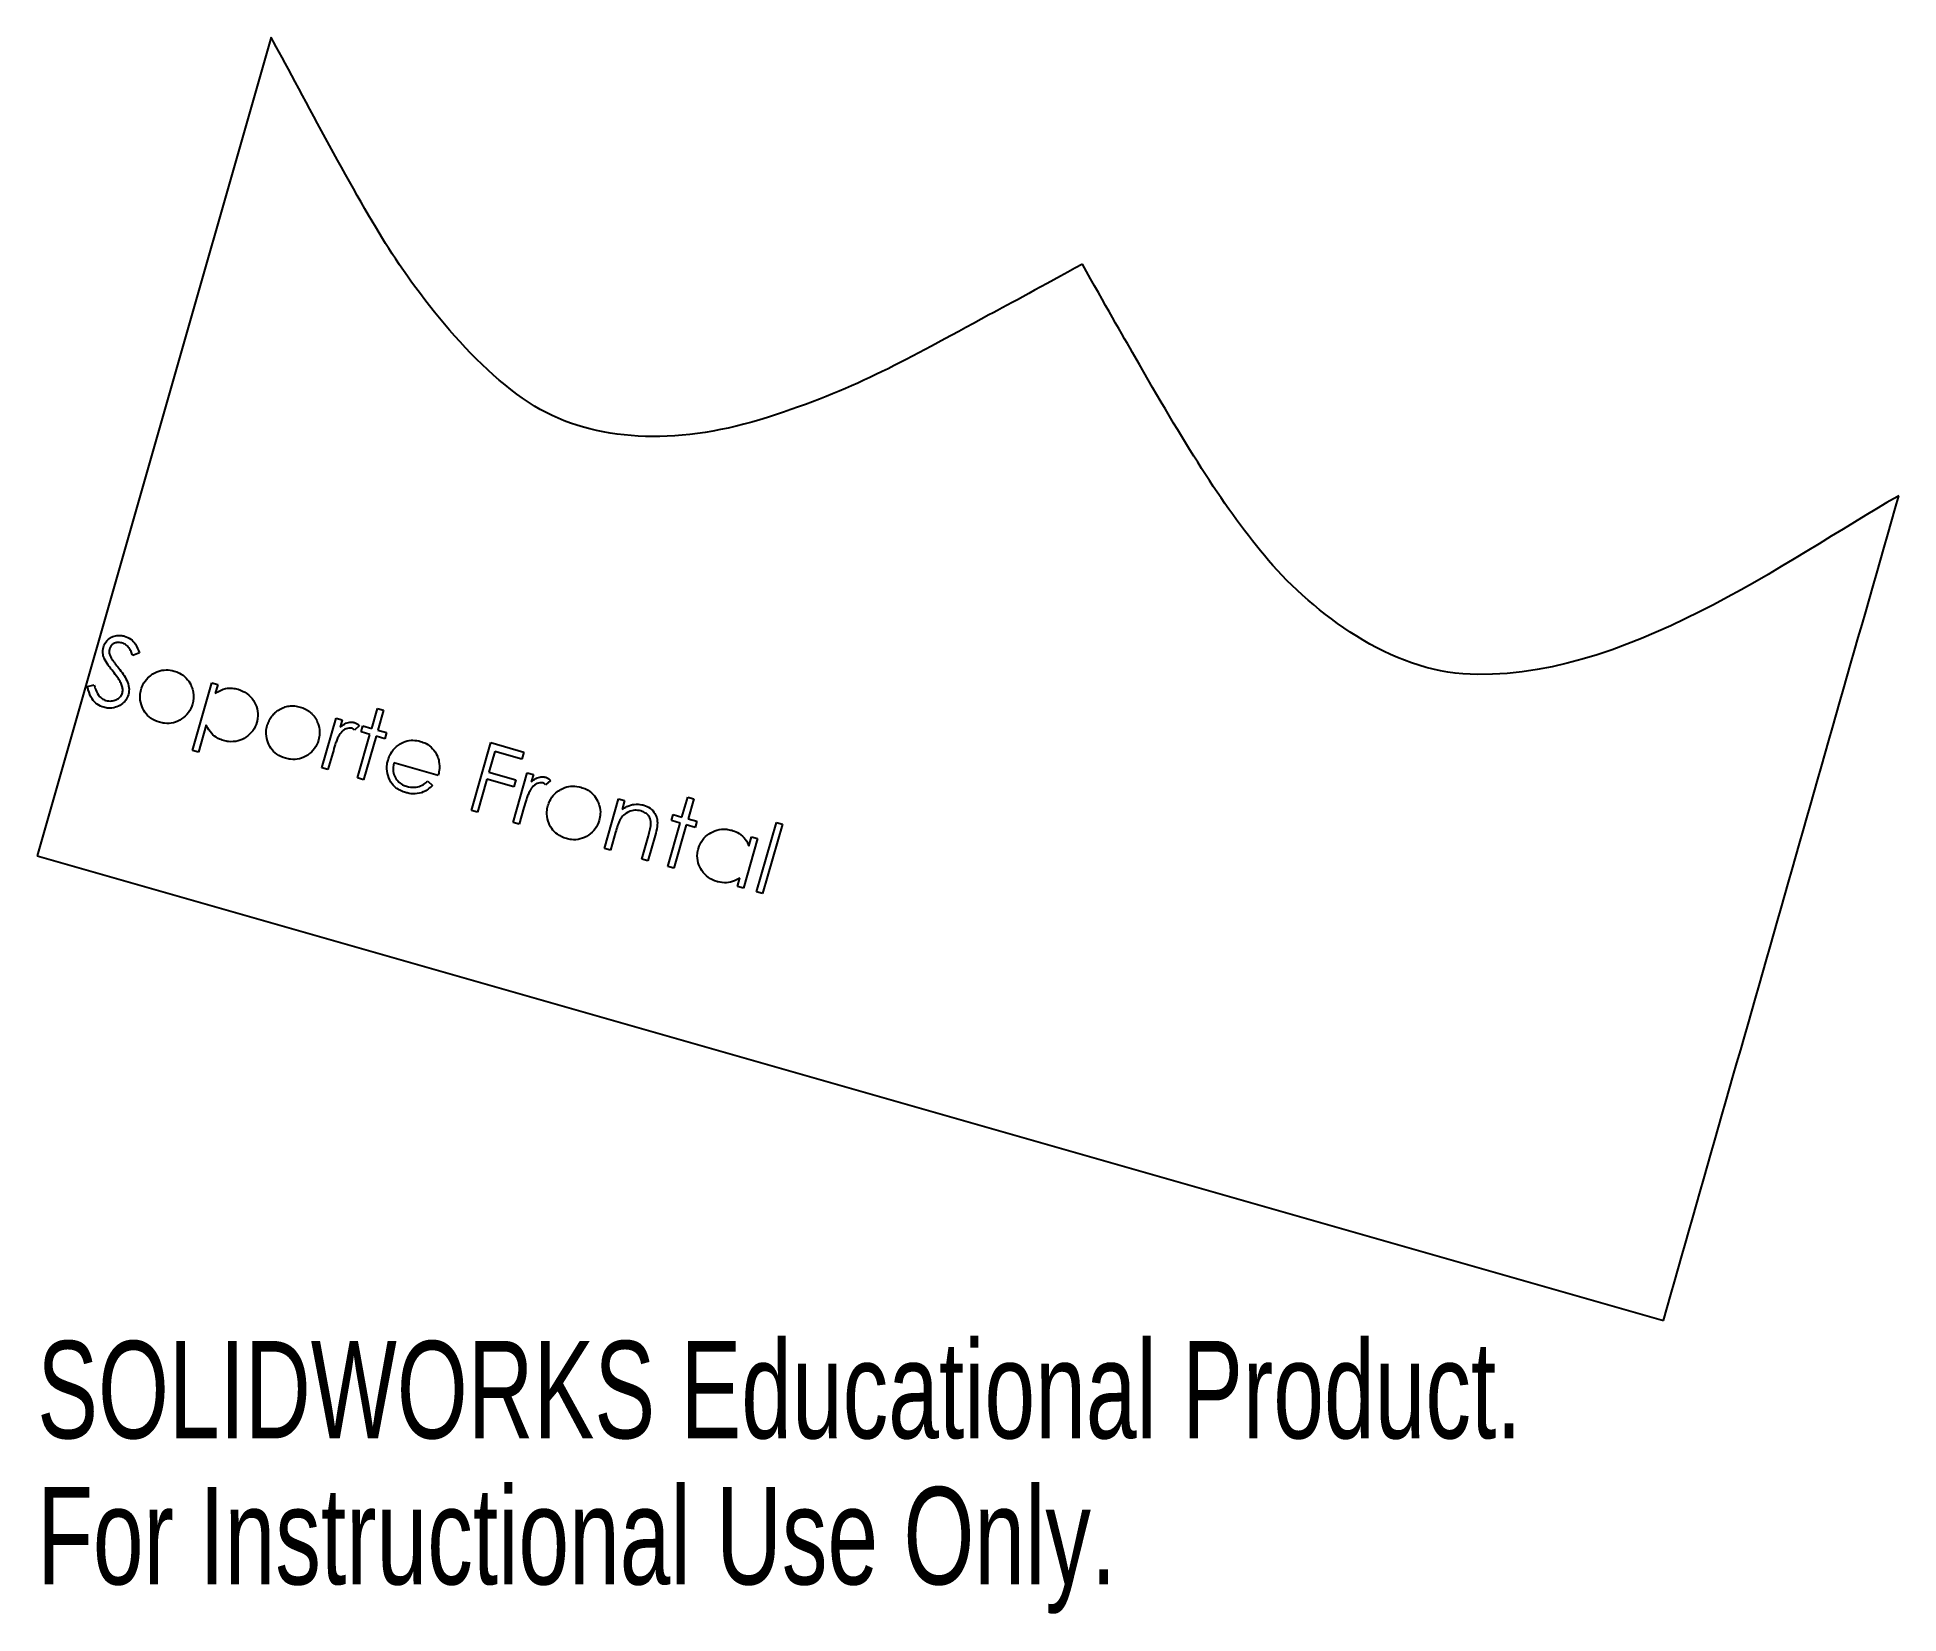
# Model space of a CAD drawing. Header units: millimetres. Extents: x -252.5 to -160.1, y 2.9 to 81.1.
import ezdxf

# ---------------------------------------------------------------- set-up
doc = ezdxf.new("R2010")
doc.units = ezdxf.units.MM
doc.styles.add('SLDTEXTSTYLE0', font='TXT', dxfattribs={"width": 0.7})

msp = doc.modelspace()

# ---------------------------------------------------------------- linework, layer by layer
at = {"color": 7, "linetype": 'Continuous', "lineweight": 25}
for p, q in [((-240.844, 81.136), (-252.454, 40.501)), ((-160.051, 58.375), (-160.138, 58.325)), ((-247.381, 50.577), (-247.714, 50.449)), ((-249.961, 48.899), (-249.628, 48.989)), ((-244.753, 45.729), (-243.792, 49.095)), ((-243.792, 49.095), (-243.49, 49.008)), ((-243.49, 49.008), (-243.62, 48.553)), ((-238.325, 44.873), (-237.622, 47.332)), ((-237.622, 47.332), (-237.32, 47.246)), ((-237.32, 47.246), (-237.423, 46.884)), ((-235.853, 46.826), (-235.569, 47.819)), ((-235.569, 47.819), (-235.267, 47.732)), ((-235.267, 47.732), (-235.551, 46.74)), ((-244.065, 46.995), (-244.451, 45.643)), ((-236.469, 46.958), (-236.709, 46.744)), ((-236.556, 44.367), (-235.939, 46.524)), ((-236.371, 46.648), (-236.284, 46.95)), ((-235.939, 46.524), (-236.371, 46.648)), ((-236.284, 46.95), (-235.853, 46.826)), ((-235.637, 46.438), (-236.254, 44.281)), ((-235.206, 46.315), (-235.637, 46.438)), ((-235.551, 46.74), (-235.119, 46.617)), ((-235.119, 46.617), (-235.206, 46.315)), ((-244.451, 45.643), (-244.753, 45.729)), ((-237.786, 45.613), (-238.023, 44.786)), ((-230.904, 42.752), (-229.942, 46.118)), ((-229.739, 45.686), (-230.034, 44.651)), ((-229.942, 46.118), (-228.303, 45.649)), ((-228.401, 45.304), (-229.739, 45.686)), ((-228.303, 45.649), (-228.401, 45.304)), ((-238.023, 44.786), (-238.325, 44.873)), ((-236.254, 44.281), (-236.556, 44.367)), ((-232.555, 44.484), (-234.756, 45.113)), ((-230.034, 44.651), (-228.697, 44.269)), ((-228.833, 42.161), (-228.13, 44.62)), ((-228.13, 44.62), (-227.828, 44.534)), ((-227.828, 44.534), (-227.931, 44.172)), ((-233.064, 44.21), (-232.836, 43.992)), ((-230.133, 44.306), (-230.602, 42.666)), ((-228.796, 43.923), (-230.133, 44.306)), ((-228.697, 44.269), (-228.796, 43.923)), ((-226.977, 44.246), (-227.217, 44.032)), ((-230.602, 42.666), (-230.904, 42.752)), ((-228.294, 42.901), (-228.531, 42.074)), ((-224.302, 40.866), (-223.6, 43.325)), ((-223.6, 43.325), (-223.298, 43.239)), ((-223.298, 43.239), (-223.424, 42.796)), ((-220.968, 42.247), (-220.882, 42.549)), ((-220.882, 42.549), (-220.45, 42.426)), ((-220.45, 42.426), (-220.167, 43.418)), ((-220.167, 43.418), (-219.865, 43.332)), ((-219.865, 43.332), (-220.148, 42.339)), ((-228.531, 42.074), (-228.833, 42.161)), ((-223.746, 41.669), (-224, 40.78)), ((-221.153, 39.966), (-220.536, 42.124)), ((-220.536, 42.124), (-220.968, 42.247)), ((-220.234, 42.037), (-220.851, 39.88)), ((-219.803, 41.914), (-220.234, 42.037)), ((-220.148, 42.339), (-219.717, 42.216)), ((-219.717, 42.216), (-219.803, 41.914)), ((-216.752, 38.709), (-215.766, 42.161)), ((-215.464, 42.074), (-216.45, 38.623)), ((-215.766, 42.161), (-215.464, 42.074)), ((-224, 40.78), (-224.302, 40.866)), ((-222.447, 40.336), (-222.117, 41.493)), ((-221.786, 41.506), (-222.145, 40.25)), ((-216.696, 41.353), (-217.399, 38.894)), ((-217.128, 40.984), (-216.998, 41.439)), ((-216.998, 41.439), (-216.696, 41.353)), ((-252.454, 40.501), (-171.732, 17.438)), ((-222.145, 40.25), (-222.447, 40.336)), ((-220.851, 39.88), (-221.153, 39.966)), ((-217.701, 38.98), (-217.58, 39.406)), ((-217.399, 38.894), (-217.701, 38.98)), ((-216.45, 38.623), (-216.752, 38.709))]:
    msp.add_line(p, q, dxfattribs=at)
for points, knots in [([(-205.211, 67.35), (-209.455, 65.052), (-211.596, 63.798), (-220.016, 60.976), (-224.07, 60.906), (-230.314, 64.097), (-233.506, 68.245), (-236.814, 73.547), (-239.569, 78.777), (-240.844, 81.136)], [0, 0, 0, 0, 0.25, 0.25, 0.5, 0.5, 0.75, 0.75, 1, 1, 1, 1]), ([(-160.138, 58.325), (-165.374, 55.345), (-173.871, 48.988), (-185.611, 49.813), (-189.391, 52.82), (-193.687, 57.989), (-195.563, 61.061), (-197.965, 65.28)], [0, 0, 0, 0, 0.5, 0.5, 0.75, 0.75, 1, 1, 1, 1]), ([(-249.127, 50.289), (-249.144, 50.334), (-249.161, 50.38), (-249.173, 50.426), (-249.197, 50.517), (-249.206, 50.613), (-249.197, 50.706), (-249.193, 50.756), (-249.182, 50.806), (-249.169, 50.855)], [0, 0, 0, 0, 0.0001450993, 0.0001450993, 0.0001450993, 0.0004292387, 0.0004292387, 0.0004292387, 0.0005807712, 0.0005807712, 0.0005807712, 0.0005807712]), ([(-249.169, 50.855), (-249.138, 50.949), (-249.098, 51.041), (-249.039, 51.121), (-248.98, 51.201), (-248.903, 51.269), (-248.819, 51.322), (-248.744, 51.368), (-248.659, 51.399), (-248.573, 51.419), (-248.486, 51.438), (-248.395, 51.445), (-248.306, 51.438), (-248.242, 51.433), (-248.178, 51.419), (-248.115, 51.403)], [0, 0, 0, 0, 0.000295621, 0.000295621, 0.000295621, 0.000594852, 0.000594852, 0.000594852, 0.000859261, 0.000859261, 0.000859261, 0.001126789, 0.001126789, 0.001126789, 0.001319839, 0.001319839, 0.001319839, 0.001319839]), ([(-248.248, 51.068), (-248.329, 51.088), (-248.414, 51.101), (-248.497, 51.089), (-248.551, 51.081), (-248.604, 51.064), (-248.652, 51.039), (-248.7, 51.014), (-248.745, 50.98), (-248.781, 50.939), (-248.812, 50.903), (-248.835, 50.86), (-248.851, 50.815), (-248.855, 50.805), (-248.859, 50.794), (-248.863, 50.783)], [0, 0, 0, 0, 0.0002504202, 0.0002504202, 0.0002504202, 0.0004112028, 0.0004112028, 0.0004112028, 0.0005731687, 0.0005731687, 0.0005731687, 0.0007139733, 0.0007139733, 0.0007139733, 0.0007479119, 0.0007479119, 0.0007479119, 0.0007479119]), ([(-247.714, 50.449), (-247.74, 50.515), (-247.768, 50.581), (-247.799, 50.645), (-247.829, 50.707), (-247.863, 50.768), (-247.903, 50.824), (-247.944, 50.881), (-247.994, 50.933), (-248.051, 50.974), (-248.11, 51.016), (-248.178, 51.045), (-248.248, 51.068)], [0, 0, 0, 0, 0.0002139737, 0.0002139737, 0.0002139737, 0.0004220412, 0.0004220412, 0.0004220412, 0.0006342021, 0.0006342021, 0.0006342021, 0.0008548928, 0.0008548928, 0.0008548928, 0.0008548928]), ([(-248.115, 51.403), (-248.008, 51.369), (-247.902, 51.321), (-247.812, 51.253), (-247.721, 51.184), (-247.643, 51.097), (-247.581, 51.001), (-247.497, 50.87), (-247.435, 50.724), (-247.381, 50.577)], [0, 0, 0, 0, 0.000339012, 0.000339012, 0.000339012, 0.000679325, 0.000679325, 0.000679325, 0.001144543, 0.001144543, 0.001144543, 0.001144543]), ([(-248.706, 49.673), (-248.745, 49.722), (-248.784, 49.771), (-248.822, 49.821), (-248.859, 49.87), (-248.897, 49.92), (-248.933, 49.971), (-249.005, 50.072), (-249.077, 50.175), (-249.127, 50.289)], [0, 0, 0, 0, 0.0001869988, 0.0001869988, 0.0001869988, 0.0003739948, 0.0003739948, 0.0003739948, 0.0007473307, 0.0007473307, 0.0007473307, 0.0007473307]), ([(-248.863, 50.783), (-248.878, 50.725), (-248.886, 50.664), (-248.882, 50.604), (-248.878, 50.544), (-248.861, 50.484), (-248.838, 50.428), (-248.818, 50.379), (-248.792, 50.331), (-248.765, 50.285)], [0, 0, 0, 0, 0.0001799924, 0.0001799924, 0.0001799924, 0.0003608447, 0.0003608447, 0.0003608447, 0.0005210359, 0.0005210359, 0.0005210359, 0.0005210359]), ([(-248.765, 50.285), (-248.739, 50.243), (-248.709, 50.204), (-248.68, 50.165), (-248.651, 50.126), (-248.621, 50.087), (-248.591, 50.049), (-248.53, 49.972), (-248.47, 49.896), (-248.409, 49.82)], [0, 0, 0, 0, 0.0001467145, 0.0001467145, 0.0001467145, 0.0002931616, 0.0002931616, 0.0002931616, 0.0005854286, 0.0005854286, 0.0005854286, 0.0005854286]), ([(-249.628, 48.989), (-249.606, 48.907), (-249.583, 48.824), (-249.552, 48.745), (-249.503, 48.618), (-249.435, 48.494), (-249.341, 48.395), (-249.285, 48.337), (-249.22, 48.287), (-249.147, 48.254), (-249.115, 48.239), (-249.082, 48.228), (-249.049, 48.217)], [0, 0, 0, 0, 0.000255071, 0.000255071, 0.000255071, 0.00066891, 0.00066891, 0.00066891, 0.000909812, 0.000909812, 0.000909812, 0.001013003, 0.001013003, 0.001013003, 0.001013003]), ([(-248.253, 48.963), (-248.28, 49.029), (-248.309, 49.093), (-248.344, 49.155), (-248.379, 49.216), (-248.416, 49.276), (-248.456, 49.335), (-248.534, 49.451), (-248.619, 49.563), (-248.706, 49.673)], [0, 0, 0, 0, 0.0002119452, 0.0002119452, 0.0002119452, 0.0004232559, 0.0004232559, 0.0004232559, 0.0008438633, 0.0008438633, 0.0008438633, 0.0008438633]), ([(-248.409, 49.82), (-248.334, 49.724), (-248.259, 49.627), (-248.191, 49.526), (-248.123, 49.425), (-248.059, 49.32), (-248.007, 49.209), (-247.955, 49.098), (-247.918, 48.977), (-247.903, 48.854), (-247.888, 48.739), (-247.9, 48.62), (-247.926, 48.508)], [0, 0, 0, 0, 0.000365777, 0.000365777, 0.000365777, 0.000732583, 0.000732583, 0.000732583, 0.001105935, 0.001105935, 0.001105935, 0.001458324, 0.001458324, 0.001458324, 0.001458324]), ([(-247.295, 48.758), (-247.27, 48.838), (-247.242, 48.917), (-247.206, 48.992), (-247.144, 49.12), (-247.059, 49.239), (-246.958, 49.339), (-246.883, 49.414), (-246.797, 49.476), (-246.708, 49.534)], [0, 0, 0, 0, 0.0002499791, 0.0002499791, 0.0002499791, 0.0006809722, 0.0006809722, 0.0006809722, 0.0009988874, 0.0009988874, 0.0009988874, 0.0009988874]), ([(-246.708, 49.534), (-246.629, 49.581), (-246.547, 49.624), (-246.461, 49.655), (-246.332, 49.702), (-246.193, 49.729), (-246.055, 49.73), (-245.92, 49.731), (-245.785, 49.708), (-245.655, 49.674)], [0, 0, 0, 0, 0.000275412, 0.000275412, 0.000275412, 0.000691465, 0.000691465, 0.000691465, 0.001097665, 0.001097665, 0.001097665, 0.001097665]), ([(-245.655, 49.674), (-245.567, 49.647), (-245.48, 49.616), (-245.399, 49.574), (-245.271, 49.509), (-245.152, 49.422), (-245.054, 49.317), (-244.966, 49.224), (-244.896, 49.114), (-244.836, 49.002)], [0, 0, 0, 0, 0.000274458, 0.000274458, 0.000274458, 0.000708512, 0.000708512, 0.000708512, 0.00109352, 0.00109352, 0.00109352, 0.00109352]), ([(-244.836, 49.002), (-244.818, 48.963), (-244.782, 48.886), (-244.742, 48.767), (-244.713, 48.647), (-244.697, 48.526), (-244.691, 48.404), (-244.698, 48.28), (-244.717, 48.155), (-244.738, 48.073), (-244.749, 48.031)], [0, 0, 0, 0, 0.128157, 0.253834, 0.376506, 0.498534, 0.621368, 0.744565, 0.870634, 1, 1, 1, 1]), ([(-249.148, 47.872), (-249.263, 47.907), (-249.376, 47.958), (-249.473, 48.028), (-249.572, 48.098), (-249.659, 48.188), (-249.725, 48.289), (-249.814, 48.424), (-249.875, 48.578), (-249.919, 48.733), (-249.935, 48.788), (-249.948, 48.844), (-249.961, 48.899)], [0, 0, 0, 0, 0.000361316, 0.000361316, 0.000361316, 0.00072516, 0.00072516, 0.00072516, 0.001208686, 0.001208686, 0.001208686, 0.001378284, 0.001378284, 0.001378284, 0.001378284]), ([(-247.926, 48.508), (-247.957, 48.408), (-248, 48.309), (-248.062, 48.225), (-248.124, 48.141), (-248.203, 48.067), (-248.29, 48.008), (-248.376, 47.949), (-248.471, 47.903), (-248.571, 47.872), (-248.685, 47.836), (-248.809, 47.823), (-248.929, 47.832), (-249.003, 47.837), (-249.076, 47.853), (-249.148, 47.872)], [0, 0, 0, 0, 0.000313553, 0.000313553, 0.000313553, 0.000627531, 0.000627531, 0.000627531, 0.000937955, 0.000937955, 0.000937955, 0.001299353, 0.001299353, 0.001299353, 0.001519593, 0.001519593, 0.001519593, 0.001519593]), ([(-249.049, 48.217), (-248.958, 48.193), (-248.863, 48.18), (-248.769, 48.188), (-248.693, 48.194), (-248.615, 48.211), (-248.545, 48.242), (-248.486, 48.267), (-248.431, 48.302), (-248.384, 48.346), (-248.337, 48.389), (-248.296, 48.441), (-248.267, 48.497), (-248.25, 48.53), (-248.238, 48.564), (-248.227, 48.599)], [0, 0, 0, 0, 0.0002810638, 0.0002810638, 0.0002810638, 0.0005111828, 0.0005111828, 0.0005111828, 0.0007012748, 0.0007012748, 0.0007012748, 0.0008908777, 0.0008908777, 0.0008908777, 0.0009975728, 0.0009975728, 0.0009975728, 0.0009975728]), ([(-248.227, 48.599), (-248.22, 48.629), (-248.213, 48.66), (-248.21, 48.691), (-248.204, 48.746), (-248.209, 48.802), (-248.221, 48.856), (-248.229, 48.892), (-248.241, 48.928), (-248.253, 48.963)], [0, 0, 0, 0, 0.0000937649, 0.0000937649, 0.0000937649, 0.0002610405, 0.0002610405, 0.0002610405, 0.0003733596, 0.0003733596, 0.0003733596, 0.0003733596]), ([(-246.382, 47.128), (-246.538, 47.177), (-246.693, 47.242), (-246.824, 47.338), (-246.934, 47.418), (-247.032, 47.518), (-247.109, 47.63), (-247.185, 47.742), (-247.245, 47.867), (-247.286, 47.996), (-247.334, 48.146), (-247.355, 48.308), (-247.346, 48.466), (-247.339, 48.564), (-247.32, 48.662), (-247.295, 48.758)], [0, 0, 0, 0, 0.000489459, 0.000489459, 0.000489459, 0.000896059, 0.000896059, 0.000896059, 0.001299914, 0.001299914, 0.001299914, 0.001773543, 0.001773543, 0.001773543, 0.002067076, 0.002067076, 0.002067076, 0.002067076]), ([(-243.62, 48.553), (-243.499, 48.642), (-243.367, 48.722), (-243.225, 48.769), (-243.081, 48.817), (-242.924, 48.831), (-242.772, 48.821), (-242.675, 48.814), (-242.578, 48.792), (-242.484, 48.768)], [0, 0, 0, 0, 0.000450021, 0.000450021, 0.000450021, 0.00090773, 0.00090773, 0.00090773, 0.001199011, 0.001199011, 0.001199011, 0.001199011]), ([(-242.484, 48.768), (-242.331, 48.719), (-242.18, 48.655), (-242.051, 48.56), (-241.92, 48.465), (-241.807, 48.343), (-241.72, 48.207), (-241.639, 48.082), (-241.576, 47.944), (-241.539, 47.8), (-241.498, 47.646), (-241.489, 47.48), (-241.512, 47.322), (-241.521, 47.258), (-241.536, 47.195), (-241.552, 47.132)], [0, 0, 0, 0, 0.000480256, 0.000480256, 0.000480256, 0.000964078, 0.000964078, 0.000964078, 0.001406938, 0.001406938, 0.001406938, 0.001887132, 0.001887132, 0.001887132, 0.002078479, 0.002078479, 0.002078479, 0.002078479]), ([(-244.749, 48.031), (-244.795, 47.884), (-244.858, 47.739), (-244.949, 47.614), (-245.04, 47.489), (-245.157, 47.379), (-245.285, 47.293), (-245.409, 47.208), (-245.549, 47.142), (-245.695, 47.105), (-245.837, 47.069), (-245.988, 47.062), (-246.134, 47.078), (-246.218, 47.088), (-246.3, 47.107), (-246.382, 47.128)], [0, 0, 0, 0, 0.000462429, 0.000462429, 0.000462429, 0.000927315, 0.000927315, 0.000927315, 0.001377636, 0.001377636, 0.001377636, 0.001818004, 0.001818004, 0.001818004, 0.002068303, 0.002068303, 0.002068303, 0.002068303]), ([(-241.552, 47.132), (-241.599, 46.983), (-241.662, 46.836), (-241.754, 46.709), (-241.846, 46.582), (-241.966, 46.471), (-242.098, 46.386), (-242.218, 46.309), (-242.35, 46.247), (-242.487, 46.21), (-242.64, 46.168), (-242.803, 46.155), (-242.961, 46.172), (-243.042, 46.181), (-243.122, 46.199), (-243.202, 46.219)], [0, 0, 0, 0, 0.00046844, 0.00046844, 0.00046844, 0.000941641, 0.000941641, 0.000941641, 0.001366103, 0.001366103, 0.001366103, 0.001842544, 0.001842544, 0.001842544, 0.002084533, 0.002084533, 0.002084533, 0.002084533]), ([(-241.038, 46.971), (-241.026, 47.012), (-241, 47.092), (-240.95, 47.208), (-240.891, 47.317), (-240.822, 47.417), (-240.743, 47.511), (-240.656, 47.598), (-240.558, 47.677), (-240.488, 47.723), (-240.452, 47.747)], [0, 0, 0, 0, 0.128919, 0.255238, 0.378679, 0.501088, 0.622714, 0.746241, 0.871589, 1, 1, 1, 1]), ([(-240.452, 47.747), (-240.412, 47.77), (-240.332, 47.817), (-240.205, 47.87), (-240.077, 47.91), (-239.945, 47.934), (-239.812, 47.945), (-239.675, 47.94), (-239.537, 47.922), (-239.445, 47.898), (-239.399, 47.886)], [0, 0, 0, 0, 0.128498, 0.252713, 0.374819, 0.496436, 0.617911, 0.741288, 0.8687, 1, 1, 1, 1]), ([(-239.399, 47.886), (-239.353, 47.872), (-239.263, 47.844), (-239.136, 47.786), (-239.019, 47.718), (-238.91, 47.64), (-238.813, 47.549), (-238.725, 47.449), (-238.645, 47.337), (-238.602, 47.255), (-238.58, 47.214)], [0, 0, 0, 0, 0.131751, 0.258332, 0.382134, 0.503804, 0.624693, 0.746871, 0.871514, 1, 1, 1, 1]), ([(-238.58, 47.214), (-238.545, 47.138), (-238.512, 47.061), (-238.489, 46.981), (-238.449, 46.845), (-238.432, 46.7), (-238.439, 46.558), (-238.445, 46.452), (-238.466, 46.347), (-238.493, 46.243)], [0, 0, 0, 0, 0.000250515, 0.000250515, 0.000250515, 0.000680048, 0.000680048, 0.000680048, 0.001000543, 0.001000543, 0.001000543, 0.001000543]), ([(-237.423, 46.884), (-237.373, 46.927), (-237.322, 46.969), (-237.267, 47.006), (-237.185, 47.06), (-237.093, 47.104), (-236.997, 47.125), (-236.925, 47.14), (-236.849, 47.145), (-236.776, 47.132), (-236.753, 47.128), (-236.73, 47.123), (-236.708, 47.117)], [0, 0, 0, 0, 0.0001981699, 0.0001981699, 0.0001981699, 0.0004970791, 0.0004970791, 0.0004970791, 0.0007189073, 0.0007189073, 0.0007189073, 0.0007881237, 0.0007881237, 0.0007881237, 0.0007881237]), ([(-243.202, 46.219), (-243.295, 46.249), (-243.388, 46.283), (-243.474, 46.329), (-243.597, 46.396), (-243.71, 46.483), (-243.803, 46.586), (-243.898, 46.689), (-243.975, 46.809), (-244.036, 46.935), (-244.046, 46.955), (-244.056, 46.975), (-244.065, 46.995)], [0, 0, 0, 0, 0.000294254, 0.000294254, 0.000294254, 0.000714345, 0.000714345, 0.000714345, 0.001136553, 0.001136553, 0.001136553, 0.001202248, 0.001202248, 0.001202248, 0.001202248]), ([(-240.126, 45.341), (-240.282, 45.389), (-240.436, 45.454), (-240.568, 45.55), (-240.678, 45.63), (-240.776, 45.731), (-240.853, 45.843), (-240.929, 45.955), (-240.989, 46.08), (-241.03, 46.209), (-241.078, 46.359), (-241.099, 46.521), (-241.089, 46.678), (-241.083, 46.777), (-241.063, 46.875), (-241.038, 46.971)], [0, 0, 0, 0, 0.000489459, 0.000489459, 0.000489459, 0.000896059, 0.000896059, 0.000896059, 0.001299914, 0.001299914, 0.001299914, 0.001773543, 0.001773543, 0.001773543, 0.002067076, 0.002067076, 0.002067076, 0.002067076]), ([(-238.493, 46.243), (-238.539, 46.096), (-238.602, 45.951), (-238.693, 45.826), (-238.784, 45.701), (-238.901, 45.592), (-239.029, 45.505), (-239.153, 45.421), (-239.293, 45.355), (-239.439, 45.318), (-239.581, 45.282), (-239.732, 45.274), (-239.878, 45.291), (-239.962, 45.3), (-240.044, 45.32), (-240.126, 45.341)], [0, 0, 0, 0, 0.000462429, 0.000462429, 0.000462429, 0.000927315, 0.000927315, 0.000927315, 0.001377636, 0.001377636, 0.001377636, 0.001818004, 0.001818004, 0.001818004, 0.002068303, 0.002068303, 0.002068303, 0.002068303]), ([(-237.491, 46.441), (-237.527, 46.377), (-237.557, 46.309), (-237.584, 46.241), (-237.611, 46.172), (-237.635, 46.103), (-237.658, 46.033), (-237.705, 45.894), (-237.746, 45.753), (-237.786, 45.613)], [0, 0, 0, 0, 0.0002211579, 0.0002211579, 0.0002211579, 0.0004415032, 0.0004415032, 0.0004415032, 0.0008801808, 0.0008801808, 0.0008801808, 0.0008801808]), ([(-236.851, 46.832), (-236.897, 46.841), (-236.945, 46.848), (-236.991, 46.842), (-237.038, 46.836), (-237.083, 46.822), (-237.126, 46.804), (-237.177, 46.782), (-237.226, 46.752), (-237.268, 46.717), (-237.345, 46.652), (-237.409, 46.572), (-237.463, 46.487), (-237.473, 46.472), (-237.482, 46.457), (-237.491, 46.441)], [0, 0, 0, 0, 0.0001403216, 0.0001403216, 0.0001403216, 0.0002797443, 0.0002797443, 0.0002797443, 0.0004451295, 0.0004451295, 0.0004451295, 0.0007446735, 0.0007446735, 0.0007446735, 0.0007978341, 0.0007978341, 0.0007978341, 0.0007978341]), ([(-236.709, 46.744), (-236.72, 46.753), (-236.731, 46.762), (-236.742, 46.771), (-236.753, 46.779), (-236.764, 46.788), (-236.776, 46.796), (-236.799, 46.811), (-236.825, 46.823), (-236.851, 46.832)], [0, 0, 0, 0, 0.0000422395, 0.0000422395, 0.0000422395, 0.0000845276, 0.0000845276, 0.0000845276, 0.0001686819, 0.0001686819, 0.0001686819, 0.0001686819]), ([(-236.708, 47.117), (-236.685, 47.109), (-236.661, 47.101), (-236.639, 47.091), (-236.617, 47.08), (-236.596, 47.067), (-236.576, 47.053), (-236.537, 47.026), (-236.502, 46.992), (-236.469, 46.958)], [0, 0, 0, 0, 0.0000730721, 0.0000730721, 0.0000730721, 0.000146417, 0.000146417, 0.000146417, 0.0002910938, 0.0002910938, 0.0002910938, 0.0002910938]), ([(-234.524, 45.997), (-234.444, 46.051), (-234.362, 46.103), (-234.274, 46.142), (-234.156, 46.193), (-234.027, 46.225), (-233.898, 46.234), (-233.77, 46.243), (-233.639, 46.231), (-233.513, 46.201), (-233.486, 46.195), (-233.459, 46.188), (-233.431, 46.181)], [0, 0, 0, 0, 0.000288219, 0.000288219, 0.000288219, 0.000677849, 0.000677849, 0.000677849, 0.001066349, 0.001066349, 0.001066349, 0.001150405, 0.001150405, 0.001150405, 0.001150405]), ([(-235.041, 45.257), (-235.018, 45.331), (-234.993, 45.404), (-234.961, 45.474), (-234.898, 45.609), (-234.81, 45.735), (-234.706, 45.841), (-234.65, 45.898), (-234.587, 45.949), (-234.524, 45.997)], [0, 0, 0, 0, 0.0002308435, 0.0002308435, 0.0002308435, 0.0006829039, 0.0006829039, 0.0006829039, 0.0009234523, 0.0009234523, 0.0009234523, 0.0009234523]), ([(-233.431, 46.181), (-233.336, 46.151), (-233.241, 46.118), (-233.153, 46.071), (-233.031, 46.006), (-232.918, 45.921), (-232.826, 45.819), (-232.735, 45.72), (-232.662, 45.603), (-232.608, 45.48), (-232.598, 45.458), (-232.589, 45.436), (-232.579, 45.414)], [0, 0, 0, 0, 0.000299412, 0.000299412, 0.000299412, 0.000715296, 0.000715296, 0.000715296, 0.001120933, 0.001120933, 0.001120933, 0.001192145, 0.001192145, 0.001192145, 0.001192145]), ([(-232.579, 45.414), (-232.552, 45.34), (-232.528, 45.264), (-232.513, 45.186), (-232.485, 45.038), (-232.484, 44.885), (-232.503, 44.736), (-232.515, 44.651), (-232.534, 44.567), (-232.555, 44.484)], [0, 0, 0, 0, 0.0002378195, 0.0002378195, 0.0002378195, 0.0006919173, 0.0006919173, 0.0006919173, 0.0009489548, 0.0009489548, 0.0009489548, 0.0009489548]), ([(-234.166, 43.638), (-234.341, 43.692), (-234.515, 43.768), (-234.657, 43.883), (-234.753, 43.961), (-234.836, 44.057), (-234.9, 44.162), (-234.98, 44.294), (-235.035, 44.444), (-235.067, 44.595), (-235.098, 44.745), (-235.105, 44.903), (-235.084, 45.055), (-235.075, 45.123), (-235.058, 45.191), (-235.041, 45.257)], [0, 0, 0, 0, 0.000549141, 0.000549141, 0.000549141, 0.000915137, 0.000915137, 0.000915137, 0.001375359, 0.001375359, 0.001375359, 0.001832054, 0.001832054, 0.001832054, 0.002034144, 0.002034144, 0.002034144, 0.002034144]), ([(-234.756, 45.113), (-234.789, 44.975), (-234.804, 44.828), (-234.783, 44.688), (-234.768, 44.588), (-234.734, 44.49), (-234.687, 44.402), (-234.639, 44.313), (-234.578, 44.23), (-234.504, 44.162), (-234.43, 44.093), (-234.341, 44.038), (-234.248, 43.997), (-234.206, 43.979), (-234.162, 43.964), (-234.117, 43.951)], [0, 0, 0, 0, 0.00042623, 0.00042623, 0.00042623, 0.000725523, 0.000725523, 0.000725523, 0.001024194, 0.001024194, 0.001024194, 0.001325903, 0.001325903, 0.001325903, 0.001462417, 0.001462417, 0.001462417, 0.001462417]), ([(-227.931, 44.172), (-227.881, 44.215), (-227.83, 44.257), (-227.775, 44.294), (-227.693, 44.348), (-227.601, 44.392), (-227.505, 44.413), (-227.433, 44.428), (-227.357, 44.433), (-227.284, 44.42), (-227.261, 44.416), (-227.238, 44.411), (-227.216, 44.405)], [0, 0, 0, 0, 0.0001981699, 0.0001981699, 0.0001981699, 0.0004970791, 0.0004970791, 0.0004970791, 0.0007189073, 0.0007189073, 0.0007189073, 0.0007881237, 0.0007881237, 0.0007881237, 0.0007881237]), ([(-227.216, 44.405), (-227.193, 44.397), (-227.169, 44.389), (-227.148, 44.379), (-227.126, 44.368), (-227.105, 44.355), (-227.084, 44.341), (-227.045, 44.314), (-227.01, 44.28), (-226.977, 44.246)], [0, 0, 0, 0, 0.0000730721, 0.0000730721, 0.0000730721, 0.000146417, 0.000146417, 0.000146417, 0.0002910938, 0.0002910938, 0.0002910938, 0.0002910938]), ([(-232.836, 43.992), (-232.968, 43.862), (-233.119, 43.741), (-233.291, 43.67), (-233.417, 43.618), (-233.554, 43.586), (-233.69, 43.578), (-233.826, 43.57), (-233.964, 43.587), (-234.096, 43.62), (-234.12, 43.625), (-234.143, 43.632), (-234.166, 43.638)], [0, 0, 0, 0, 0.000557271, 0.000557271, 0.000557271, 0.000961905, 0.000961905, 0.000961905, 0.001365498, 0.001365498, 0.001365498, 0.001435752, 0.001435752, 0.001435752, 0.001435752]), ([(-234.117, 43.951), (-233.989, 43.917), (-233.854, 43.9), (-233.721, 43.908), (-233.62, 43.915), (-233.517, 43.935), (-233.422, 43.973), (-233.327, 44.011), (-233.241, 44.069), (-233.16, 44.131), (-233.127, 44.156), (-233.096, 44.183), (-233.064, 44.21)], [0, 0, 0, 0, 0.000398259, 0.000398259, 0.000398259, 0.000703455, 0.000703455, 0.000703455, 0.001009149, 0.001009149, 0.001009149, 0.001131458, 0.001131458, 0.001131458, 0.001131458]), ([(-227.999, 43.729), (-228.035, 43.665), (-228.065, 43.597), (-228.092, 43.529), (-228.119, 43.46), (-228.143, 43.391), (-228.166, 43.321), (-228.213, 43.182), (-228.254, 43.042), (-228.294, 42.901)], [0, 0, 0, 0, 0.0002211579, 0.0002211579, 0.0002211579, 0.0004415032, 0.0004415032, 0.0004415032, 0.0008801808, 0.0008801808, 0.0008801808, 0.0008801808]), ([(-227.359, 44.12), (-227.405, 44.129), (-227.453, 44.136), (-227.499, 44.13), (-227.546, 44.124), (-227.591, 44.11), (-227.634, 44.092), (-227.685, 44.07), (-227.734, 44.04), (-227.776, 44.005), (-227.853, 43.94), (-227.917, 43.86), (-227.971, 43.775), (-227.981, 43.76), (-227.99, 43.745), (-227.999, 43.729)], [0, 0, 0, 0, 0.0001403216, 0.0001403216, 0.0001403216, 0.0002797443, 0.0002797443, 0.0002797443, 0.0004451295, 0.0004451295, 0.0004451295, 0.0007446735, 0.0007446735, 0.0007446735, 0.0007978341, 0.0007978341, 0.0007978341, 0.0007978341]), ([(-227.217, 44.032), (-227.228, 44.041), (-227.239, 44.05), (-227.25, 44.059), (-227.261, 44.067), (-227.272, 44.076), (-227.284, 44.084), (-227.307, 44.099), (-227.333, 44.111), (-227.359, 44.12)], [0, 0, 0, 0, 0.0000422395, 0.0000422395, 0.0000422395, 0.0000845276, 0.0000845276, 0.0000845276, 0.0001686819, 0.0001686819, 0.0001686819, 0.0001686819]), ([(-227.103, 42.989), (-227.078, 43.068), (-227.05, 43.148), (-227.014, 43.223), (-226.952, 43.351), (-226.867, 43.47), (-226.766, 43.57), (-226.691, 43.644), (-226.605, 43.707), (-226.516, 43.765)], [0, 0, 0, 0, 0.0002499791, 0.0002499791, 0.0002499791, 0.0006809722, 0.0006809722, 0.0006809722, 0.0009988874, 0.0009988874, 0.0009988874, 0.0009988874]), ([(-226.516, 43.765), (-226.437, 43.811), (-226.355, 43.855), (-226.269, 43.886), (-226.14, 43.933), (-226.001, 43.959), (-225.863, 43.961), (-225.728, 43.962), (-225.593, 43.939), (-225.463, 43.904)], [0, 0, 0, 0, 0.000275412, 0.000275412, 0.000275412, 0.000691465, 0.000691465, 0.000691465, 0.001097665, 0.001097665, 0.001097665, 0.001097665]), ([(-225.463, 43.904), (-225.375, 43.877), (-225.288, 43.847), (-225.207, 43.805), (-225.079, 43.74), (-224.96, 43.653), (-224.862, 43.548), (-224.774, 43.455), (-224.704, 43.345), (-224.644, 43.232)], [0, 0, 0, 0, 0.000274458, 0.000274458, 0.000274458, 0.000708512, 0.000708512, 0.000708512, 0.00109352, 0.00109352, 0.00109352, 0.00109352]), ([(-226.19, 41.359), (-226.346, 41.408), (-226.501, 41.473), (-226.632, 41.569), (-226.742, 41.649), (-226.84, 41.749), (-226.917, 41.861), (-226.993, 41.973), (-227.053, 42.098), (-227.094, 42.227), (-227.142, 42.377), (-227.163, 42.539), (-227.154, 42.697), (-227.147, 42.795), (-227.128, 42.893), (-227.103, 42.989)], [0, 0, 0, 0, 0.000489459, 0.000489459, 0.000489459, 0.000896059, 0.000896059, 0.000896059, 0.001299914, 0.001299914, 0.001299914, 0.001773543, 0.001773543, 0.001773543, 0.002067076, 0.002067076, 0.002067076, 0.002067076]), ([(-224.644, 43.232), (-224.609, 43.157), (-224.576, 43.079), (-224.553, 42.999), (-224.513, 42.863), (-224.496, 42.718), (-224.503, 42.577), (-224.509, 42.47), (-224.53, 42.365), (-224.557, 42.262)], [0, 0, 0, 0, 0.000250515, 0.000250515, 0.000250515, 0.000680048, 0.000680048, 0.000680048, 0.001000543, 0.001000543, 0.001000543, 0.001000543]), ([(-222.488, 42.728), (-222.588, 42.754), (-222.692, 42.769), (-222.794, 42.76), (-222.897, 42.752), (-222.999, 42.725), (-223.093, 42.682), (-223.187, 42.64), (-223.276, 42.584), (-223.351, 42.514), (-223.413, 42.456), (-223.466, 42.388), (-223.511, 42.316)], [0, 0, 0, 0, 0.00030764, 0.00030764, 0.00030764, 0.000614989, 0.000614989, 0.000614989, 0.000921312, 0.000921312, 0.000921312, 0.001173706, 0.001173706, 0.001173706, 0.001173706]), ([(-223.424, 42.796), (-223.347, 42.851), (-223.267, 42.905), (-223.181, 42.947), (-223.068, 43.003), (-222.944, 43.041), (-222.818, 43.056), (-222.694, 43.07), (-222.566, 43.064), (-222.444, 43.038), (-222.413, 43.031), (-222.381, 43.023), (-222.35, 43.015)], [0, 0, 0, 0, 0.000286443, 0.000286443, 0.000286443, 0.000668779, 0.000668779, 0.000668779, 0.001045696, 0.001045696, 0.001045696, 0.001142545, 0.001142545, 0.001142545, 0.001142545]), ([(-221.992, 42.063), (-221.991, 42.157), (-221.997, 42.254), (-222.028, 42.342), (-222.048, 42.4), (-222.079, 42.455), (-222.117, 42.502), (-222.155, 42.55), (-222.202, 42.591), (-222.253, 42.624), (-222.325, 42.671), (-222.407, 42.702), (-222.488, 42.728)], [0, 0, 0, 0, 0.0002815711, 0.0002815711, 0.0002815711, 0.0004632049, 0.0004632049, 0.0004632049, 0.0006445294, 0.0006445294, 0.0006445294, 0.0008994742, 0.0008994742, 0.0008994742, 0.0008994742]), ([(-222.35, 43.015), (-222.238, 42.979), (-222.127, 42.933), (-222.033, 42.863), (-221.938, 42.793), (-221.856, 42.702), (-221.795, 42.601), (-221.742, 42.513), (-221.706, 42.414), (-221.687, 42.313), (-221.666, 42.196), (-221.671, 42.075), (-221.687, 41.958), (-221.707, 41.805), (-221.744, 41.654), (-221.786, 41.506)], [0, 0, 0, 0, 0.000350879, 0.000350879, 0.000350879, 0.000705888, 0.000705888, 0.000705888, 0.001012883, 0.001012883, 0.001012883, 0.00136755, 0.00136755, 0.00136755, 0.001827966, 0.001827966, 0.001827966, 0.001827966]), ([(-224.557, 42.262), (-224.603, 42.114), (-224.666, 41.97), (-224.757, 41.845), (-224.848, 41.719), (-224.965, 41.61), (-225.093, 41.523), (-225.217, 41.439), (-225.357, 41.373), (-225.503, 41.336), (-225.645, 41.3), (-225.796, 41.292), (-225.942, 41.309), (-226.026, 41.318), (-226.108, 41.338), (-226.19, 41.359)], [0, 0, 0, 0, 0.000462429, 0.000462429, 0.000462429, 0.000927315, 0.000927315, 0.000927315, 0.001377636, 0.001377636, 0.001377636, 0.001818004, 0.001818004, 0.001818004, 0.002068303, 0.002068303, 0.002068303, 0.002068303]), ([(-223.511, 42.316), (-223.539, 42.265), (-223.563, 42.213), (-223.585, 42.16), (-223.607, 42.106), (-223.626, 42.052), (-223.644, 41.998), (-223.681, 41.889), (-223.714, 41.779), (-223.746, 41.669)], [0, 0, 0, 0, 0.0001728155, 0.0001728155, 0.0001728155, 0.0003452594, 0.0003452594, 0.0003452594, 0.0006887915, 0.0006887915, 0.0006887915, 0.0006887915]), ([(-222.117, 41.493), (-222.103, 41.54), (-222.09, 41.587), (-222.078, 41.634), (-222.065, 41.681), (-222.053, 41.728), (-222.041, 41.775), (-222.019, 41.87), (-221.999, 41.966), (-221.992, 42.063)], [0, 0, 0, 0, 0.0001461449, 0.0001461449, 0.0001461449, 0.000292317, 0.000292317, 0.000292317, 0.0005843938, 0.0005843938, 0.0005843938, 0.0005843938]), ([(-219.635, 40.87), (-219.589, 41.014), (-219.527, 41.157), (-219.438, 41.28), (-219.348, 41.403), (-219.233, 41.511), (-219.105, 41.594), (-218.986, 41.672), (-218.855, 41.733), (-218.719, 41.772), (-218.562, 41.819), (-218.392, 41.833), (-218.229, 41.816), (-218.145, 41.807), (-218.063, 41.788), (-217.981, 41.767)], [0, 0, 0, 0, 0.000454793, 0.000454793, 0.000454793, 0.000912953, 0.000912953, 0.000912953, 0.001335463, 0.001335463, 0.001335463, 0.001829585, 0.001829585, 0.001829585, 0.002078948, 0.002078948, 0.002078948, 0.002078948]), ([(-217.981, 41.767), (-217.885, 41.736), (-217.789, 41.703), (-217.699, 41.655), (-217.577, 41.589), (-217.462, 41.503), (-217.369, 41.399), (-217.28, 41.299), (-217.21, 41.181), (-217.158, 41.058), (-217.148, 41.033), (-217.138, 41.009), (-217.128, 40.984)], [0, 0, 0, 0, 0.000303151, 0.000303151, 0.000303151, 0.000724303, 0.000724303, 0.000724303, 0.001128348, 0.001128348, 0.001128348, 0.001206833, 0.001206833, 0.001206833, 0.001206833]), ([(-218.718, 39.224), (-218.867, 39.271), (-219.014, 39.335), (-219.141, 39.426), (-219.269, 39.518), (-219.38, 39.638), (-219.466, 39.77), (-219.544, 39.889), (-219.607, 40.021), (-219.644, 40.159), (-219.686, 40.309), (-219.699, 40.47), (-219.683, 40.625), (-219.674, 40.708), (-219.655, 40.789), (-219.635, 40.87)], [0, 0, 0, 0, 0.00046909, 0.00046909, 0.00046909, 0.000943463, 0.000943463, 0.000943463, 0.00136997, 0.00136997, 0.00136997, 0.001837957, 0.001837957, 0.001837957, 0.002084624, 0.002084624, 0.002084624, 0.002084624]), ([(-217.58, 39.406), (-217.664, 39.352), (-217.75, 39.3), (-217.842, 39.261), (-217.969, 39.208), (-218.107, 39.176), (-218.245, 39.168), (-218.381, 39.161), (-218.52, 39.175), (-218.653, 39.207), (-218.674, 39.213), (-218.696, 39.218), (-218.718, 39.224)], [0, 0, 0, 0, 0.000299868, 0.000299868, 0.000299868, 0.000716095, 0.000716095, 0.000716095, 0.00112808, 0.00112808, 0.00112808, 0.001195104, 0.001195104, 0.001195104, 0.001195104])]:
    msp.add_open_spline(points, degree=3, knots=knots, dxfattribs=at)
for points in [[(-200.571, 69.877), (-202.583, 68.764), (-204.13, 67.922), (-205.211, 67.35)], [(-197.965, 65.28), (-198.588, 66.348), (-199.456, 67.88), (-200.571, 69.877)], [(-171.732, 17.438), (-167.838, 31.083), (-163.945, 44.729), (-160.051, 58.375)]]:
    msp.add_open_spline(points, degree=3, dxfattribs=at)

# ---------------------------------------------------------------- texts
at = {"color": 7, "linetype": 'Continuous', "char_height": 4.83362, "attachment_point": 1, "style": 'SLDTEXTSTYLE0'}
for s, insert in [('SOLIDWORKS Educational Product.', (-252.454, 16.418)), ('For Instructional Use Only.', (-252.454, 9.168))]:
    msp.add_mtext(s, dxfattribs=dict(at, insert=insert))

doc.saveas('drawing.dxf')
